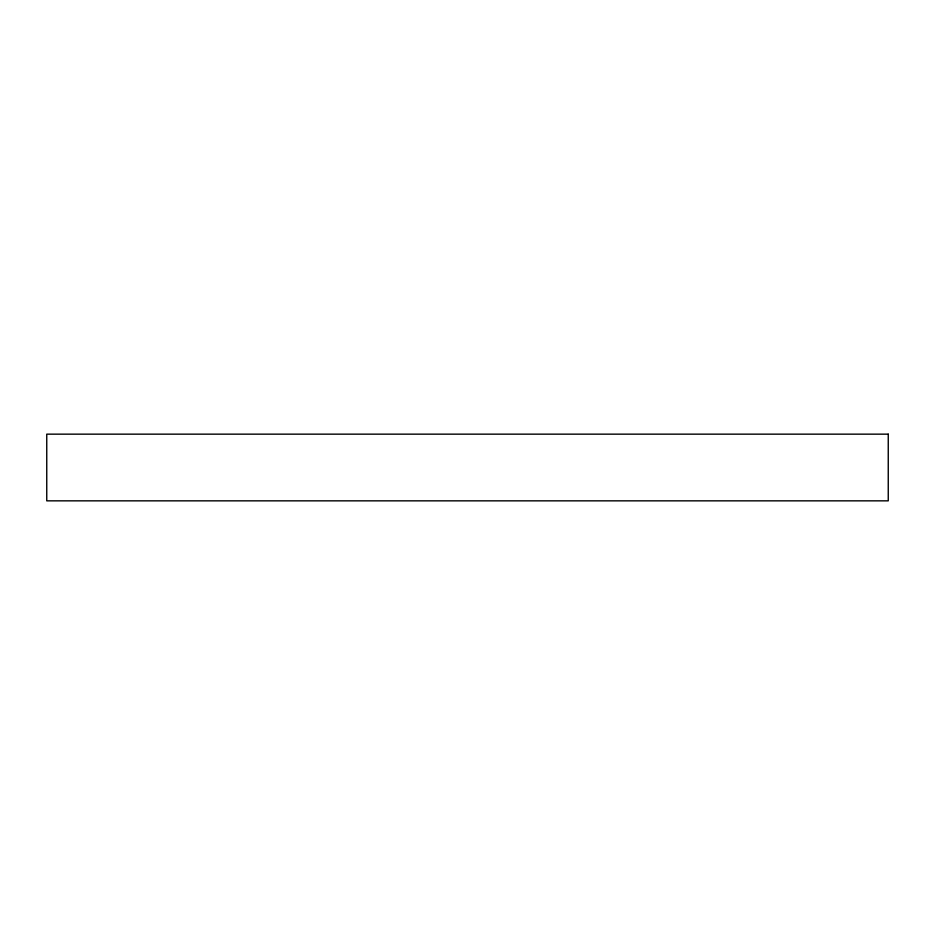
<?xml version="1.0" encoding="UTF-8"?>
<svg xmlns="http://www.w3.org/2000/svg" width="935" height="935" viewBox="0 0 935 935"><rect width="100%" height="100%" fill="white"/><g stroke="black" fill="none" stroke-linecap="round" stroke-linejoin="round"><path stroke-width="1.4" d="M888.25 434.156L46.75 434.156L46.75 500.844L888.25 500.844L888.25 434.156"/></g></svg>
